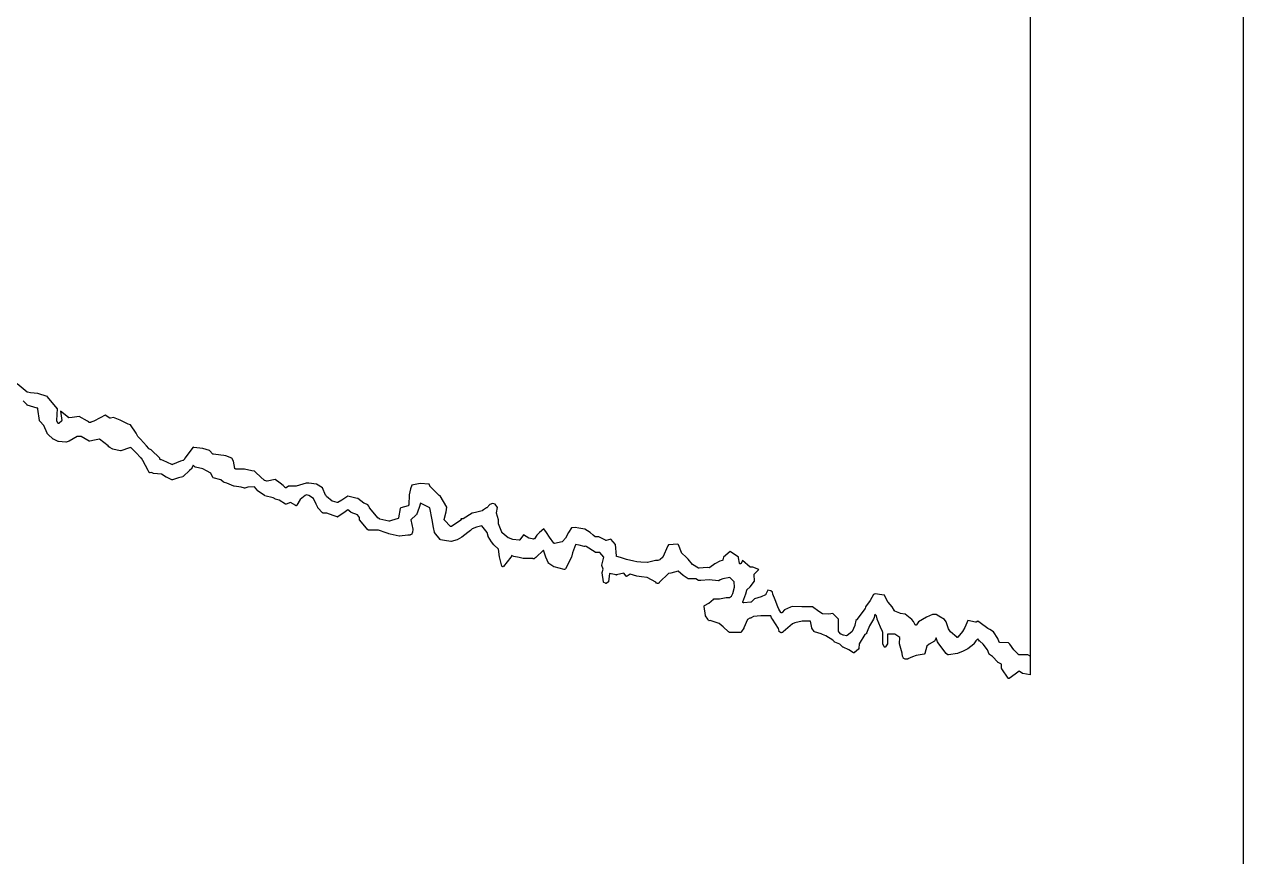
# Model space of a CAD drawing. Header units: millimetres. Extents: x 0 to 500, y 0 to 700.
# Drawn here: x 390.7 to 500, y 331.3 to 405.9 of the extents above; entities that cross this region are included whole.
import ezdxf

# ---------------------------------------------------------------- set-up
doc = ezdxf.new("R2010")
doc.units = ezdxf.units.MM
for name, color, linetype in [('CORTE', 1, 'Continuous'), ('GRABADO', 5, 'Continuous'), ('HOJA', 8, 'Continuous')]:
    doc.layers.add(name, color=color, linetype=linetype)

msp = doc.modelspace()

# ---------------------------------------------------------------- linework, layer by layer
at = {"layer": 'CORTE'}
msp.add_lwpolyline([(480.87, 408.27), (480.87, 405.42), (480.87, 403.32), (480.87, 402.57), (480.87, 401.6), (480.87, 400.96), (480.87, 400.11), (480.87, 399.27), (480.87, 398.25), (480.87, 398.25), (480.87, 395.57), (480.87, 394.74), (480.87, 393.92), (480.87, 393.11), (480.87, 392.3), (480.87, 391.5), (480.87, 390.7), (480.87, 389.91), (480.87, 389.12), (480.87, 388.34), (480.87, 387.51), (480.87, 387.19), (480.87, 386.08), (480.87, 385.32), (480.87, 384.56), (480.87, 383.85), (480.87, 383.06), (480.87, 382.31), (480.87, 381.5), (480.87, 380.84), (480.87, 380.17), (480.87, 379.42), (480.87, 378.69), (480.87, 377.93), (480.87, 377.18), (480.87, 376.5), (480.87, 375.92), (480.87, 375.28), (480.87, 374.59), (480.87, 373.9), (480.87, 371.79), (480.87, 371.08), (480.87, 347.56), (480.19, 347.68), (480.18, 347.68), (480.17, 347.68), (480.17, 347.68), (480.16, 347.69), (480.16, 347.69), (479.87, 347.9), (479.52, 347.61), (478.98, 347.24), (478.98, 347.24), (478.98, 347.23), (478.97, 347.23), (478.96, 347.23), (478.95, 347.23), (478.94, 347.23), (478.94, 347.23), (478.93, 347.23), (478.92, 347.23), (478.92, 347.23), (478.91, 347.23), (478.9, 347.24), (478.89, 347.25), (478.88, 347.26), (478.31, 348.11), (478.31, 348.12), (478.31, 348.12), (478.31, 348.13), (478.3, 348.14), (478.3, 348.14), (478.3, 348.53), (477.98, 348.67), (477.98, 348.67), (477.97, 348.68), (477.96, 348.69), (477.49, 349.2), (477.21, 349.4), (477.21, 349.4), (477.2, 349.41), (477.19, 349.42), (477.19, 349.43), (477.02, 349.82), (476.65, 350.32), (476.33, 350.58), (476.33, 350.58), (476.32, 350.58), (476.16, 350.8), (475.98, 350.62), (475.81, 350.34), (475.81, 350.33), (475.8, 350.32), (475.28, 349.91), (475.27, 349.91), (474.86, 349.69), (474.86, 349.68), (474.34, 349.49), (474.33, 349.48), (474.33, 349.48), (473.53, 349.35), (473.53, 349.35), (473.52, 349.35), (473.51, 349.35), (473.51, 349.35), (473.5, 349.36), (473.49, 349.36), (473.49, 349.36), (473.48, 349.36), (473.34, 349.46), (473.34, 349.47), (473.33, 349.47), (473.33, 349.48), (472.67, 350.33), (472.54, 350.51), (472.54, 350.52), (472.54, 350.53), (472.44, 350.88), (472.3, 350.6), (472.3, 350.6), (472.29, 350.59), (472.28, 350.58), (472.28, 350.58), (472.27, 350.57), (471.79, 350.31), (471.6, 350.12), (471.41, 349.48), (471.41, 349.47), (471.4, 349.45), (471.39, 349.45), (471.39, 349.44), (471.39, 349.44), (471.38, 349.43), (471.37, 349.43), (471.36, 349.43), (471.36, 349.42), (471.35, 349.42), (470.62, 349.29), (470.29, 349.19), (469.88, 348.99), (469.88, 348.99), (469.87, 348.98), (469.86, 348.98), (469.86, 348.98), (469.68, 348.97), (469.68, 348.97), (469.67, 348.97), (469.66, 348.97), (469.66, 348.97), (469.65, 348.97), (469.65, 348.97), (469.52, 349.04), (469.51, 349.04), (469.5, 349.05), (469.5, 349.06), (469.49, 349.06), (469.49, 349.07), (469.49, 349.07), (469.41, 349.23), (469.41, 349.24), (469.41, 349.25), (469.38, 349.52), (469.14, 350.35), (469.14, 350.36), (469.13, 350.37), (469.13, 350.37), (469.16, 350.91), (468.73, 351.21), (468.07, 351.21), (468.07, 350.37), (468.07, 350.36), (468.06, 350.34), (467.89, 350.07), (467.89, 350.06), (467.88, 350.05), (467.87, 350.05), (467.87, 350.05), (467.86, 350.04), (467.86, 350.04), (467.85, 350.04), (467.84, 350.03), (467.84, 350.03), (467.83, 350.03), (467.82, 350.03), (467.81, 350.03), (467.8, 350.04), (467.79, 350.04), (467.78, 350.05), (467.78, 350.05), (467.77, 350.06), (467.76, 350.07), (467.76, 350.08), (467.65, 350.35), (467.65, 350.36), (467.65, 350.37), (467.65, 351.35), (467.61, 351.46), (467.43, 351.85), (467.43, 351.85), (467.13, 352.57), (467.13, 352.57), (467.12, 352.58), (467.08, 352.86), (466.94, 353), (466.86, 352.72), (466.86, 352.72), (466.81, 352.57), (466.81, 352.57), (466.46, 351.95), (466.24, 351.46), (466.19, 351.29), (466.19, 351.28), (466.18, 351.27), (466.18, 351.26), (466.17, 351.26), (466.17, 351.25), (466.16, 351.25), (466.03, 351.18), (465.52, 350.35), (465.5, 349.92), (465.5, 349.91), (465.49, 349.89), (465.49, 349.88), (465.48, 349.87), (465.48, 349.87), (465.47, 349.86), (465.09, 349.56), (465.09, 349.55), (465.08, 349.55), (465.08, 349.55), (465.07, 349.55), (465.06, 349.54), (465.05, 349.54), (465.05, 349.54), (465.04, 349.54), (465.03, 349.55), (465.02, 349.55), (465.01, 349.55), (464.59, 349.8), (464.09, 350.04), (464.08, 350.04), (464.08, 350.04), (464.07, 350.05), (463.79, 350.31), (463.33, 350.49), (463.32, 350.5), (463.31, 350.5), (463.3, 350.51), (463.15, 350.68), (462.52, 351.07), (462.24, 351.19), (462.1, 351.24), (461.51, 351.41), (461.51, 351.41), (461.5, 351.42), (461.5, 351.42), (461.49, 351.42), (461.48, 351.43), (461.48, 351.44), (461.28, 351.76), (461.27, 351.77), (461.27, 351.78), (461.16, 352.37), (460.42, 352.37), (459.76, 352.22), (459.53, 352.15), (458.71, 351.43), (458.66, 351.38), (458.65, 351.37), (458.64, 351.37), (458.64, 351.37), (458.63, 351.36), (458.62, 351.36), (458.62, 351.36), (458.58, 351.35), (458.52, 351.34), (458.51, 351.34), (458.51, 351.34), (458.5, 351.34), (458.49, 351.34), (458.48, 351.35), (458.48, 351.35), (458.47, 351.35), (458.47, 351.35), (458.37, 351.42), (458.36, 351.43), (458.36, 351.43), (458.35, 351.44), (458.35, 351.44), (458.34, 351.46), (458.34, 351.47), (458.28, 351.71), (457.74, 352.55), (457.74, 352.55), (457.67, 352.68), (457.67, 352.68), (457.59, 352.85), (456.71, 352.85), (456.03, 352.79), (455.82, 352.67), (455.81, 352.66), (455.81, 352.66), (455.8, 352.66), (455.8, 352.66), (455.79, 352.66), (455.7, 352.65), (455.51, 352.54), (455.19, 351.77), (455.19, 351.77), (455.19, 351.76), (454.98, 351.45), (454.96, 351.41), (454.95, 351.41), (454.95, 351.4), (454.94, 351.39), (454.9, 351.36), (454.89, 351.36), (454.89, 351.35), (454.88, 351.35), (454.87, 351.35), (454.87, 351.35), (454.86, 351.35), (454.85, 351.35), (454.84, 351.35), (454.84, 351.35), (454.81, 351.36), (453.93, 351.36), (453.92, 351.36), (453.92, 351.36), (453.91, 351.36), (453.9, 351.36), (453.9, 351.37), (453.89, 351.37), (453.81, 351.42), (453.81, 351.42), (453.81, 351.43), (453.33, 351.87), (452.97, 352.17), (452.15, 352.43), (452.08, 352.42), (452.08, 352.42), (452.07, 352.42), (452.06, 352.42), (452.05, 352.43), (452.05, 352.43), (452.05, 352.43), (452.04, 352.43), (452.03, 352.44), (452.03, 352.44), (452.02, 352.45), (452.02, 352.45), (451.98, 352.51), (451.95, 352.55), (451.95, 352.55), (451.75, 352.87), (451.74, 352.88), (451.74, 352.89), (451.74, 352.9), (451.61, 353.7), (451.61, 353.7), (451.61, 353.72), (451.61, 353.73), (451.61, 353.73), (451.61, 353.74), (451.62, 353.76), (451.63, 353.76), (451.64, 353.77), (451.64, 353.77), (452.04, 353.99), (452.46, 354.36), (452.47, 354.36), (452.47, 354.37), (452.48, 354.37), (452.49, 354.37), (452.49, 354.37), (452.5, 354.38), (452.51, 354.38), (453, 354.38), (453.58, 354.49), (453.59, 354.49), (453.9, 354.49), (454.07, 354.63), (454.18, 354.85), (454.35, 355.42), (454.31, 355.9), (453.91, 356.3), (453.29, 356.17), (453.04, 356.09), (452.93, 356.01), (452.93, 356), (452.92, 356), (452.91, 356), (452.9, 355.99), (452.9, 355.99), (452.89, 355.99), (452.89, 355.99), (452.08, 356.07), (451.31, 356.03), (451.16, 356.02), (451.15, 356.02), (451.14, 356.02), (451.13, 356.02), (451.12, 356.03), (451.12, 356.03), (450.88, 356.16), (450.22, 356.16), (450.22, 356.16), (450.21, 356.16), (450.2, 356.16), (450.2, 356.17), (450.19, 356.17), (450.18, 356.17), (449.75, 356.47), (449.28, 356.86), (448.63, 356.68), (448.63, 356.68), (448.62, 356.68), (448.41, 356.66), (447.6, 355.89), (447.57, 355.83), (447.57, 355.83), (447.56, 355.82), (447.56, 355.81), (447.55, 355.81), (447.55, 355.8), (447.49, 355.76), (447.48, 355.76), (447.48, 355.76), (447.47, 355.75), (447.46, 355.75), (447.46, 355.75), (447.45, 355.75), (447.44, 355.75), (447.43, 355.75), (447.43, 355.75), (447.42, 355.75), (447.35, 355.78), (447.35, 355.78), (447.34, 355.79), (447.33, 355.79), (447.33, 355.8), (447.27, 355.87), (446.5, 356.28), (445.99, 356.35), (445.58, 356.4), (445.58, 356.4), (444.98, 356.6), (444.71, 356.4), (444.71, 356.4), (444.7, 356.4), (444.69, 356.4), (444.69, 356.39), (444.68, 356.39), (444.67, 356.39), (444.66, 356.39), (444.65, 356.39), (444.64, 356.4), (444.63, 356.4), (444.63, 356.4), (444.62, 356.41), (444.61, 356.42), (444.4, 356.67), (443.76, 356.52), (443.75, 356.51), (443.74, 356.51), (443.74, 356.51), (443.73, 356.51), (443.72, 356.52), (443.12, 356.66), (443.03, 355.92), (443.03, 355.92), (443.03, 355.9), (443.02, 355.89), (443.01, 355.88), (443.01, 355.88), (443, 355.87), (443, 355.87), (442.86, 355.78), (442.85, 355.78), (442.84, 355.77), (442.84, 355.77), (442.83, 355.77), (442.82, 355.77), (442.81, 355.77), (442.81, 355.77), (442.8, 355.77), (442.79, 355.77), (442.78, 355.78), (442.61, 355.86), (442.61, 355.87), (442.6, 355.87), (442.59, 355.88), (442.59, 355.89), (442.58, 355.9), (442.58, 355.91), (442.58, 355.92), (442.47, 356.71), (442.47, 356.72), (442.47, 356.73), (442.55, 357.04), (442.45, 357.37), (442.45, 357.38), (442.44, 357.39), (442.44, 357.4), (442.45, 357.41), (442.63, 358.13), (442.25, 358.55), (441.89, 358.55), (441.88, 358.55), (441.88, 358.55), (441.87, 358.55), (441.86, 358.55), (441.85, 358.56), (441.04, 359.07), (440.96, 359.1), (440.88, 359.08), (440.88, 359.08), (440.87, 359.07), (440.86, 359.07), (440.85, 359.08), (440.85, 359.08), (440.41, 359.19), (440.07, 359.24), (440.07, 359.23), (439.8, 358.5), (439.71, 358.13), (439.71, 358.12), (439.17, 357.07), (439.17, 357.06), (439.16, 357.05), (439.15, 357.05), (439.14, 357.04), (439.14, 357.04), (439.1, 357.02), (439.09, 357.02), (439.08, 357.02), (439.08, 357.02), (439.07, 357.02), (439.06, 357.02), (439.06, 357.02), (439.05, 357.02), (438.16, 357.24), (438.16, 357.24), (438.15, 357.25), (438.14, 357.25), (437.69, 357.55), (437.68, 357.55), (437.68, 357.55), (437.67, 357.56), (437.66, 357.57), (437.66, 357.58), (437.41, 358.13), (437.41, 358.13), (437.22, 358.74), (436.53, 358.1), (436.53, 358.1), (436.53, 358.09), (436.43, 358.03), (436.38, 357.98), (436.38, 357.98), (436.37, 357.98), (436.37, 357.97), (436.36, 357.97), (436.35, 357.97), (436.35, 357.96), (436.34, 357.96), (436.33, 357.96), (436.32, 357.96), (436.32, 357.96), (436.31, 357.97), (436.3, 357.97), (436.29, 357.97), (436.25, 358), (435.4, 358), (435.4, 358), (435.39, 358), (435.03, 358.08), (434.55, 358.19), (434.46, 358.2), (434.46, 358.2), (434.45, 358.2), (434.45, 358.21), (434.35, 358.26), (434.3, 358.13), (434.3, 358.12), (434.29, 358.11), (433.61, 357.29), (433.6, 357.28), (433.59, 357.27), (433.58, 357.27), (433.57, 357.26), (433.56, 357.26), (433.56, 357.26), (433.55, 357.26), (433.54, 357.26), (433.54, 357.26), (433.53, 357.26), (433.52, 357.27), (433.51, 357.27), (433.5, 357.28), (433.49, 357.29), (433.49, 357.29), (433.48, 357.31), (433.25, 358.14), (433.25, 358.14), (433.17, 358.85), (432.75, 359.21), (432.74, 359.21), (432.74, 359.22), (432.56, 359.48), (432.56, 359.48), (432.26, 359.98), (432.26, 359.98), (432.26, 359.99), (432.25, 359.99), (432.15, 360.34), (431.67, 360.92), (431.2, 360.8), (430.81, 360.65), (430.67, 360.51), (430.66, 360.5), (430.41, 360.32), (429.89, 359.92), (429.89, 359.91), (429.48, 359.68), (429.48, 359.68), (429.47, 359.68), (428.94, 359.52), (428.93, 359.52), (428.93, 359.52), (428.92, 359.52), (428.91, 359.52), (428.91, 359.52), (428.34, 359.62), (427.98, 359.68), (427.97, 359.68), (427.96, 359.69), (427.95, 359.7), (427.94, 359.7), (427.94, 359.71), (427.44, 360.33), (427.44, 360.34), (427.43, 360.35), (427.33, 360.77), (427.23, 361.48), (427, 362.53), (427, 362.53), (426.19, 362.97), (426.06, 362.58), (425.82, 361.93), (425.81, 361.92), (425.81, 361.92), (425.8, 361.91), (425.8, 361.91), (425.31, 361.46), (425.49, 360.63), (425.49, 360.63), (425.49, 360.61), (425.46, 360.37), (425.45, 360.36), (425.41, 360.21), (425.41, 360.2), (425.4, 360.19), (425.4, 360.18), (425.39, 360.18), (425.38, 360.17), (425.38, 360.16), (425.37, 360.16), (425.37, 360.16), (425.24, 360.11), (425.24, 360.1), (425.23, 360.1), (425.23, 360.1), (425.04, 360.08), (424.29, 360.01), (424.29, 360), (424.28, 360.01), (424.27, 360.01), (423.45, 360.18), (423.34, 360.2), (423.34, 360.2), (423.27, 360.23), (423.27, 360.23), (423.09, 360.31), (422.42, 360.53), (421.7, 360.53), (421.5, 360.55), (421.5, 360.55), (421.49, 360.56), (421.48, 360.56), (421.48, 360.56), (421.47, 360.57), (421.46, 360.57), (421.45, 360.58), (420.73, 361.44), (420.72, 361.45), (420.72, 361.46), (420.72, 361.47), (420.72, 361.48), (420.7, 361.69), (420.54, 361.93), (419.95, 362.14), (419.95, 362.14), (419.94, 362.15), (419.66, 362.35), (419.41, 362.17), (419.41, 362.17), (418.77, 361.74), (418.77, 361.73), (418.76, 361.73), (418.75, 361.73), (418.74, 361.72), (418.74, 361.72), (418.73, 361.72), (418.72, 361.72), (418.71, 361.73), (418.71, 361.73), (418.34, 361.85), (417.79, 362.06), (417.43, 362.08), (417.42, 362.08), (417.42, 362.09), (417.41, 362.09), (417.4, 362.09), (417.4, 362.09), (417.39, 362.1), (417.38, 362.1), (417.38, 362.11), (416.98, 362.55), (416.97, 362.56), (416.81, 362.86), (416.81, 362.87), (416.59, 363.39), (416.16, 363.64), (415.96, 363.71), (415.82, 363.65), (415.4, 363.29), (415.09, 362.77), (415.08, 362.76), (415.08, 362.75), (415.07, 362.75), (415.06, 362.74), (415.05, 362.74), (415.04, 362.73), (415.03, 362.73), (415.02, 362.73), (415.01, 362.73), (415, 362.74), (414.99, 362.74), (414.99, 362.74), (414.51, 363.02), (414.13, 362.86), (414.12, 362.86), (414.11, 362.86), (414.11, 362.86), (414.1, 362.86), (414.09, 362.86), (414.09, 362.86), (414.08, 362.86), (414.07, 362.86), (414.06, 362.86), (413.49, 363.22), (413.15, 363.33), (413.14, 363.33), (413.14, 363.34), (412.97, 363.43), (412.23, 363.63), (412.22, 363.63), (412.21, 363.64), (412.2, 363.64), (412.2, 363.64), (412.19, 363.65), (411.61, 364.05), (411.6, 364.05), (411.6, 364.06), (411.29, 364.43), (410.7, 364.39), (410.41, 364.32), (410.4, 364.32), (410.4, 364.32), (410.39, 364.32), (410.38, 364.32), (410.38, 364.32), (410.08, 364.39), (409.46, 364.48), (409.45, 364.48), (409.44, 364.48), (409.44, 364.48), (408.8, 364.75), (408.59, 364.83), (408.52, 364.84), (408.52, 364.85), (408.51, 364.85), (408.5, 364.85), (408.5, 364.86), (408.26, 365.05), (407.59, 365.23), (407.59, 365.23), (407.58, 365.23), (407.58, 365.23), (407.57, 365.24), (407.56, 365.25), (407.55, 365.26), (407.55, 365.27), (407.37, 365.66), (406.98, 365.87), (406.98, 365.87), (406.66, 366.05), (406.01, 366.19), (406.01, 366.19), (406, 366.19), (406, 366.19), (405.99, 366.2), (405.98, 366.2), (405.79, 366.36), (405.67, 366.09), (405.67, 366.08), (405.66, 366.07), (405.45, 365.88), (404.88, 365.34), (404.88, 365.34), (404.87, 365.34), (404.87, 365.33), (404.86, 365.33), (404.85, 365.33), (404.46, 365.23), (403.93, 365.05), (403.93, 365.05), (403.92, 365.05), (403.91, 365.05), (403.9, 365.05), (403.89, 365.05), (403.88, 365.05), (403.88, 365.05), (403.39, 365.28), (403.38, 365.29), (402.96, 365.57), (402.24, 365.63), (402.24, 365.63), (402.23, 365.63), (402.23, 365.63), (402.05, 365.7), (401.92, 365.69), (401.91, 365.68), (401.9, 365.69), (401.9, 365.69), (401.89, 365.69), (401.87, 365.69), (401.86, 365.7), (401.85, 365.71), (401.85, 365.72), (401.84, 365.72), (401.75, 365.9), (401.26, 366.78), (401.16, 366.99), (401.12, 367.01), (401.11, 367.01), (401.11, 367.01), (401.11, 367.02), (401.1, 367.02), (401.1, 367.03), (401.07, 367.05), (400.68, 367.47), (400.19, 367.97), (400.1, 367.93), (400.09, 367.93), (399.3, 367.67), (399.29, 367.67), (399.29, 367.66), (399.28, 367.66), (399.27, 367.66), (399.26, 367.67), (398.56, 367.82), (398.55, 367.82), (398.54, 367.83), (398.53, 367.83), (398.31, 367.97), (398.24, 368.01), (398.23, 368.01), (398.23, 368.02), (398.22, 368.02), (398.16, 368.1), (397.4, 368.7), (396.94, 368.6), (396.94, 368.6), (396.51, 368.52), (396.5, 368.52), (396.49, 368.52), (396.47, 368.52), (396.47, 368.53), (396.46, 368.53), (395.75, 368.95), (395.58, 368.93), (395.57, 368.93), (395.57, 368.93), (395.56, 368.93), (395.39, 368.95), (394.68, 368.53), (394.68, 368.53), (394.67, 368.53), (394.39, 368.42), (394.38, 368.42), (394.38, 368.42), (394.37, 368.42), (394.36, 368.42), (393.71, 368.48), (393.7, 368.48), (393.7, 368.48), (393.69, 368.48), (393.25, 368.69), (393.25, 368.69), (393.24, 368.69), (392.74, 369.16), (392.74, 369.16), (392.69, 369.22), (392.68, 369.23), (392.68, 369.24), (392.39, 369.93), (392.03, 370.33), (392.03, 370.34), (392.02, 370.35), (392.02, 370.36), (392.02, 370.37), (391.85, 371.4), (391.85, 371.41), (391.85, 371.47), (391.81, 371.47), (391.81, 371.47), (391.8, 371.47), (390.91, 371.76), (390.91, 371.76), (390.9, 371.76), (390.9, 371.77), (390.89, 371.77), (390.53, 372.13)], dxfattribs=at)
at = {"layer": 'GRABADO'}
msp.add_lwpolyline([(480.87, 406.86), (480.87, 405.76), (480.87, 405.04), (480.87, 404.08), (480.87, 403.12), (480.87, 401.96), (480.87, 401.96), (480.87, 398.92), (480.87, 397.99), (480.87, 397.06), (480.87, 396.14), (480.87, 395.22), (480.87, 394.31), (480.87, 393.41), (480.87, 392.51), (480.87, 391.62), (480.87, 390.73), (480.87, 389.79), (480.87, 389.43), (480.87, 388.17), (480.87, 387.31), (480.87, 386.45), (480.87, 385.64), (480.87, 384.74), (480.87, 383.9), (480.87, 382.98), (480.87, 382.23), (480.87, 381.48), (480.87, 380.62), (480.87, 379.8), (480.87, 378.93), (480.87, 378.08), (480.87, 377.31), (480.87, 376.66), (480.87, 375.93), (480.87, 375.15), (480.87, 374.37), (480.87, 371.98), (480.87, 371.18), (480.87, 349.25), (480.64, 349.36), (479.87, 349.36), (479.86, 349.36), (479.85, 349.36), (479.85, 349.36), (479.83, 349.36), (479.82, 349.37), (479.82, 349.37), (479.82, 349.38), (479.4, 349.82), (479.39, 349.82), (479.03, 350.32), (478.91, 350.42), (478.14, 350.46), (478.14, 350.46), (478.13, 350.46), (478.12, 350.46), (478.11, 350.47), (478.11, 350.47), (478.11, 350.47), (478.1, 350.48), (478.09, 350.49), (478.08, 350.5), (477.95, 350.82), (477.58, 351.43), (477.23, 351.63), (477.05, 351.73), (477.05, 351.73), (476.38, 352.22), (476.16, 352.38), (476, 352.29), (476, 352.29), (475.99, 352.29), (475.98, 352.29), (475.97, 352.29), (475.97, 352.29), (475.96, 352.29), (475.95, 352.29), (475.28, 352.45), (475, 351.81), (475, 351.81), (474.79, 351.45), (474.79, 351.45), (474.78, 351.44), (474.37, 350.94), (474.36, 350.94), (474.36, 350.93), (474.35, 350.93), (474.35, 350.93), (474.34, 350.92), (474.33, 350.92), (474.32, 350.92), (474.32, 350.92), (474.31, 350.92), (474.3, 350.92), (474.29, 350.92), (474.29, 350.92), (474.28, 350.92), (474.27, 350.93), (474.27, 350.93), (473.72, 351.43), (473.72, 351.43), (473.53, 351.68), (473.52, 351.69), (473.52, 351.7), (473.52, 351.7), (473.32, 352.32), (473.17, 352.54), (472.68, 352.84), (472.44, 352.98), (472.09, 352.98), (471.57, 352.74), (471.19, 352.53), (470.85, 352.31), (470.67, 352.06), (470.66, 352.05), (470.65, 352.04), (470.63, 352.03), (470.63, 352.03), (470.62, 352.03), (470.61, 352.03), (470.61, 352.03), (470.6, 352.03), (470.59, 352.03), (470.59, 352.03), (470.58, 352.03), (470.57, 352.04), (470.56, 352.04), (470.56, 352.05), (470.55, 352.05), (470.55, 352.05), (470.54, 352.06), (470.38, 352.36), (470.25, 352.54), (469.65, 353.01), (469.2, 353.07), (469.2, 353.08), (469.19, 353.08), (469.18, 353.08), (468.72, 353.28), (468.72, 353.28), (468.71, 353.28), (468.71, 353.29), (468.7, 353.29), (468.7, 353.29), (468.69, 353.3), (468.48, 353.66), (468.11, 354.07), (468.1, 354.08), (467.78, 354.71), (467.56, 354.74), (466.97, 354.83), (466.92, 354.82), (466.89, 354.81), (466.82, 354.77), (466.52, 354.24), (466.51, 354.24), (466.1, 353.67), (466.09, 353.63), (466.09, 353.63), (466.05, 353.5), (466.04, 353.49), (466.04, 353.48), (466.03, 353.47), (465.34, 352.55), (465.34, 352.55), (465.33, 352.54), (465.21, 352.44), (465.12, 352.01), (465.12, 352.01), (465.12, 352), (464.89, 351.46), (464.89, 351.46), (464.88, 351.44), (464.87, 351.43), (464.87, 351.43), (464.45, 351.09), (464.44, 351.09), (464.43, 351.08), (464.43, 351.08), (464.42, 351.08), (464.42, 351.08), (464.41, 351.07), (464.4, 351.07), (464.39, 351.07), (464.39, 351.07), (464.11, 351.13), (464.1, 351.13), (463.92, 351.21), (463.91, 351.21), (463.9, 351.21), (463.9, 351.22), (463.89, 351.22), (463.7, 351.43), (463.7, 351.43), (463.69, 351.45), (463.68, 351.46), (463.68, 351.47), (463.68, 351.48), (463.66, 351.95), (463.66, 352.57), (463.39, 352.84), (463.17, 353.05), (462.8, 353.01), (462.79, 353), (462.79, 353), (462.26, 353.03), (462.26, 353.03), (462.25, 353.03), (462.24, 353.03), (462.23, 353.04), (461.89, 353.24), (461.89, 353.24), (461.33, 353.65), (461.33, 353.65), (461.31, 353.66), (460.45, 353.66), (460.43, 353.65), (460.43, 353.65), (460.42, 353.65), (460.42, 353.65), (460.41, 353.65), (460.4, 353.65), (460.39, 353.66), (459.5, 353.7), (459.35, 353.64), (458.83, 353.38), (458.62, 353.14), (458.61, 353.13), (458.6, 353.12), (458.6, 353.12), (458.59, 353.12), (458.58, 353.12), (458.58, 353.11), (458.57, 353.11), (458.56, 353.11), (458.55, 353.11), (458.55, 353.11), (458.54, 353.12), (458.53, 353.12), (458.53, 353.12), (458.52, 353.13), (458.51, 353.13), (458.5, 353.14), (458.5, 353.15), (458.33, 353.46), (458.33, 353.46), (458.23, 353.67), (458.23, 353.67), (457.99, 354.29), (457.78, 354.79), (457.78, 354.8), (457.77, 354.8), (457.74, 354.98), (457.6, 355.11), (457.32, 355.17), (457.14, 354.79), (457.14, 354.78), (457.13, 354.77), (457.12, 354.76), (457.11, 354.75), (456.74, 354.55), (456.74, 354.55), (456.73, 354.55), (456.14, 354.37), (455.83, 354.08), (455.83, 354.08), (455.82, 354.08), (455.82, 354.07), (455.81, 354.07), (455.8, 354.07), (455.8, 354.07), (455.79, 354.07), (455.18, 354.01), (455.17, 354.01), (455.17, 354.01), (455.16, 354.01), (455.15, 354.02), (455.14, 354.02), (455.14, 354.02), (455.13, 354.03), (455.12, 354.03), (455.12, 354.04), (455.12, 354.04), (455.11, 354.05), (455.11, 354.06), (455.1, 354.06), (455.1, 354.07), (455.1, 354.08), (455.1, 354.1), (455.1, 354.11), (455.1, 354.11), (455.37, 354.84), (455.44, 355.17), (455.44, 355.17), (455.44, 355.18), (455.45, 355.18), (455.45, 355.19), (455.46, 355.2), (455.73, 355.46), (456.14, 355.96), (456.11, 356.56), (456.11, 356.57), (456.11, 356.58), (456.11, 356.6), (456.12, 356.61), (456.13, 356.61), (456.51, 357.01), (455.98, 357.21), (455.78, 357.21), (455.78, 357.21), (455.77, 357.22), (455.76, 357.22), (455.74, 357.23), (455.74, 357.23), (455.06, 357.82), (454.93, 357.55), (454.92, 357.54), (454.92, 357.54), (454.91, 357.53), (454.91, 357.52), (454.9, 357.52), (454.89, 357.51), (454.88, 357.51), (454.88, 357.51), (454.87, 357.51), (454.86, 357.51), (454.85, 357.51), (454.85, 357.51), (454.84, 357.51), (454.83, 357.51), (454.83, 357.51), (454.82, 357.52), (454.82, 357.52), (454.81, 357.53), (454.8, 357.54), (454.79, 357.55), (454.78, 357.57), (454.71, 358.05), (454.69, 358.11), (453.94, 358.64), (453.36, 358.11), (453.29, 357.87), (453.28, 357.86), (453.27, 357.85), (453.27, 357.84), (453.26, 357.83), (453.25, 357.83), (453.24, 357.83), (453.24, 357.82), (453.03, 357.77), (452.58, 357.53), (452.12, 357.18), (452.12, 357.18), (452.11, 357.18), (452.1, 357.17), (452.1, 357.17), (452.09, 357.17), (452.08, 357.17), (452.08, 357.17), (452.07, 357.17), (451.88, 357.2), (451.16, 357.13), (451.15, 357.13), (451.14, 357.13), (451.13, 357.13), (451.12, 357.13), (451.11, 357.14), (450.58, 357.46), (450.58, 357.46), (450.57, 357.47), (450.57, 357.47), (450.17, 357.95), (450.02, 358.1), (449.6, 358.52), (449.59, 358.52), (449.59, 358.53), (449.58, 358.54), (449.33, 359.22), (449.27, 359.28), (448.41, 359.21), (448.35, 359.13), (447.9, 358.12), (447.9, 358.12), (447.89, 358.11), (447.88, 358.1), (447.88, 358.1), (447.66, 357.9), (447.65, 357.9), (447.64, 357.89), (447.47, 357.83), (447.46, 357.83), (447.46, 357.83), (447.45, 357.83), (447.24, 357.81), (446.54, 357.64), (446.53, 357.64), (446.52, 357.64), (446.52, 357.64), (445.94, 357.67), (445.93, 357.67), (445.58, 357.7), (445.58, 357.7), (445.31, 357.76), (444.65, 357.92), (444.65, 357.92), (444.1, 358.08), (444.1, 358.08), (443.8, 358.18), (443.79, 358.18), (443.78, 358.18), (443.77, 358.19), (443.76, 358.2), (443.76, 358.21), (443.75, 358.22), (443.75, 358.22), (443.75, 358.23), (443.68, 359.25), (443.68, 359.26), (443.25, 359.73), (442.83, 359.62), (442.83, 359.62), (442.81, 359.62), (442.8, 359.62), (442.79, 359.62), (442.79, 359.62), (442.78, 359.63), (442.17, 359.94), (441.88, 359.94), (441.87, 359.94), (441.86, 359.94), (441.85, 359.95), (441.65, 360.08), (441.65, 360.08), (441.38, 360.32), (440.93, 360.62), (440.38, 360.73), (440.04, 360.77), (439.72, 360.74), (439.45, 360.34), (439.17, 359.83), (439.17, 359.83), (438.91, 359.52), (438.91, 359.51), (438.9, 359.51), (438.89, 359.5), (438.88, 359.5), (438.88, 359.5), (438.2, 359.35), (438.19, 359.35), (438.19, 359.35), (438.18, 359.35), (438.17, 359.35), (438.16, 359.35), (438.16, 359.36), (438.15, 359.36), (438.14, 359.36), (438.13, 359.37), (438.13, 359.38), (437.76, 359.9), (437.48, 360.34), (437.24, 360.66), (436.85, 360.32), (436.6, 360.08), (436.39, 359.77), (436.38, 359.76), (436.37, 359.76), (436.37, 359.75), (436.36, 359.75), (436.35, 359.75), (436.34, 359.74), (436.34, 359.74), (436.33, 359.74), (436.33, 359.74), (436.32, 359.74), (435.91, 359.82), (435.91, 359.82), (435.9, 359.82), (435.89, 359.82), (435.89, 359.83), (435.42, 360.11), (435.09, 359.67), (435.09, 359.66), (435.08, 359.65), (435.07, 359.65), (435.07, 359.65), (435.06, 359.64), (435.06, 359.64), (435.05, 359.64), (435.04, 359.64), (435.03, 359.64), (434.47, 359.7), (434.47, 359.7), (434.46, 359.7), (434.45, 359.7), (434.06, 359.84), (434.05, 359.85), (433.5, 360.29), (433.49, 360.29), (433.47, 360.33), (433.46, 360.34), (433.46, 360.35), (433.18, 361.1), (433.17, 361.11), (433.17, 361.48), (432.99, 362.06), (432.99, 362.07), (432.99, 362.08), (432.99, 362.09), (433.07, 362.58), (432.87, 362.88), (432.63, 362.92), (432.4, 362.85), (432.12, 362.55), (432.12, 362.54), (432.11, 362.54), (431.74, 362.29), (431.73, 362.29), (431.73, 362.28), (431.72, 362.28), (431.72, 362.28), (431.12, 362.14), (430.8, 362.06), (430, 361.56), (429.99, 361.56), (429.98, 361.55), (429.98, 361.55), (429.97, 361.55), (429.97, 361.55), (429.96, 361.55), (429.84, 361.55), (429.84, 361.55), (429.83, 361.55), (429.82, 361.55), (429.82, 361.56), (429.79, 361.57), (429.81, 361.51), (429.81, 361.51), (429.81, 361.51), (429.82, 361.5), (429.82, 361.48), (429.81, 361.47), (429.81, 361.46), (429.8, 361.45), (429.8, 361.44), (429.79, 361.43), (428.96, 360.87), (428.95, 360.86), (428.94, 360.86), (428.93, 360.86), (428.93, 360.86), (428.92, 360.86), (428.91, 360.86), (428.9, 360.86), (428.9, 360.86), (428.89, 360.86), (428.88, 360.86), (428.88, 360.87), (428.87, 360.87), (428.87, 360.88), (428.33, 361.44), (428.33, 361.44), (428.32, 361.46), (428.31, 361.46), (428.31, 361.48), (428.31, 361.5), (428.48, 362.17), (428.54, 362.59), (427.93, 363.62), (427.93, 363.62), (427.87, 363.64), (427.87, 363.64), (427.86, 363.65), (427.85, 363.65), (427.84, 363.65), (427.84, 363.66), (427.01, 364.49), (427.01, 364.49), (427.01, 364.49), (427, 364.5), (427, 364.51), (426.95, 364.67), (426.14, 364.72), (425.41, 364.59), (425.29, 364.24), (425.17, 363.7), (425.12, 362.8), (425.12, 362.79), (425.12, 362.78), (425.11, 362.77), (425.1, 362.75), (425.09, 362.74), (425.08, 362.74), (425.08, 362.73), (425.07, 362.73), (424.41, 362.54), (424.36, 362.47), (424.21, 361.66), (424.21, 361.66), (424.21, 361.65), (424.2, 361.64), (424.19, 361.63), (424.19, 361.62), (424.19, 361.62), (424.18, 361.61), (424.17, 361.61), (424.16, 361.6), (424.16, 361.6), (423.59, 361.42), (423.39, 361.35), (423.38, 361.35), (423.37, 361.35), (423.37, 361.35), (423.36, 361.35), (423.35, 361.35), (423.34, 361.35), (423.06, 361.42), (422.52, 361.54), (422.51, 361.54), (422.5, 361.55), (422.4, 361.61), (422.39, 361.61), (422.39, 361.61), (422.38, 361.62), (421.6, 362.55), (421.6, 362.56), (421.6, 362.56), (421.59, 362.57), (421.54, 362.68), (421.46, 362.81), (421.12, 362.96), (421.11, 362.96), (421.11, 362.97), (420.55, 363.38), (420.38, 363.42), (420.38, 363.42), (419.67, 363.6), (419.12, 363.23), (419.12, 363.23), (418.76, 363.02), (418.75, 363.01), (418.75, 363.01), (418.74, 363.01), (418.73, 363.01), (418.73, 363.01), (418.72, 363.01), (418.71, 363.01), (418.29, 363.14), (418.28, 363.14), (418.27, 363.15), (418.27, 363.15), (417.75, 363.56), (417.75, 363.56), (417.75, 363.57), (417.74, 363.57), (417.68, 363.67), (417.67, 363.67), (417.67, 363.68), (417.39, 364.35), (416.85, 364.67), (416.15, 364.75), (415.96, 364.76), (415.95, 364.76), (415.94, 364.77), (415.94, 364.77), (415.91, 364.76), (415.91, 364.75), (415.04, 364.48), (415.04, 364.48), (415.03, 364.48), (414.34, 364.48), (414.14, 364.35), (414.13, 364.35), (414.13, 364.34), (414.12, 364.34), (414.11, 364.34), (414.1, 364.34), (414.1, 364.34), (414.09, 364.34), (414.08, 364.34), (414.07, 364.34), (414.06, 364.35), (414.06, 364.35), (414.05, 364.35), (414.05, 364.36), (413.86, 364.54), (413.58, 364.77), (413.15, 365.1), (412.42, 364.94), (412.41, 364.94), (412.41, 364.94), (412.4, 364.94), (412.39, 364.94), (412.39, 364.95), (412.22, 365), (412.22, 365), (412.2, 365.01), (412.2, 365.01), (411.44, 365.68), (411.43, 365.68), (411.29, 365.83), (411.29, 365.83), (411.06, 365.86), (411.05, 365.86), (410.38, 366.02), (409.59, 366.02), (409.58, 366.02), (409.58, 366.03), (409.57, 366.03), (409.56, 366.03), (409.55, 366.04), (409.54, 366.05), (409.54, 366.06), (409.53, 366.06), (409.53, 366.07), (409.53, 366.08), (409.4, 366.72), (409.25, 366.99), (408.73, 367.22), (408.53, 367.24), (408.28, 367.28), (407.6, 367.36), (407.6, 367.36), (407.59, 367.36), (407.58, 367.36), (407.57, 367.37), (407.56, 367.37), (407.24, 367.69), (406.67, 367.88), (405.86, 367.95), (405.86, 367.95), (405.85, 367.95), (405.84, 367.96), (405.78, 367.98), (405.04, 367.01), (405, 366.9), (404.99, 366.9), (404.99, 366.89), (404.98, 366.88), (404.89, 366.8), (404.88, 366.79), (404.87, 366.78), (404.86, 366.78), (404.86, 366.78), (404.85, 366.78), (404.65, 366.73), (403.94, 366.42), (403.93, 366.42), (403.93, 366.42), (403.92, 366.41), (403.91, 366.41), (403.9, 366.41), (403.9, 366.42), (403.89, 366.42), (403.88, 366.42), (403.88, 366.42), (403.11, 366.79), (402.96, 366.85), (402.88, 366.86), (402.88, 366.86), (402.87, 366.86), (402.86, 366.86), (402.85, 366.87), (402.85, 366.87), (402.84, 366.87), (402.84, 366.88), (402.83, 366.89), (402.82, 366.91), (402.81, 366.92), (402.8, 367.01), (402.01, 367.76), (401.82, 367.84), (401.81, 367.85), (401.8, 367.85), (401.8, 367.86), (401.8, 367.86), (401.8, 367.86), (401.59, 368.11), (401.07, 368.69), (400.83, 368.93), (400.83, 368.94), (400.83, 368.94), (400.82, 368.95), (400.69, 369.23), (400.16, 369.98), (399.96, 370.04), (399.95, 370.04), (399.43, 370.32), (399.43, 370.32), (399.24, 370.42), (398.64, 370.66), (398.37, 370.59), (398.36, 370.58), (398.35, 370.58), (398.35, 370.58), (398.33, 370.58), (398.32, 370.59), (398.32, 370.59), (398.31, 370.59), (397.89, 370.85), (397.46, 370.62), (396.89, 370.32), (396.89, 370.31), (396.88, 370.31), (396.6, 370.22), (396.6, 370.21), (396.51, 370.19), (396.51, 370.19), (396.5, 370.19), (396.49, 370.19), (396.49, 370.19), (396.48, 370.19), (396.47, 370.2), (396.46, 370.2), (396.46, 370.2), (396.45, 370.21), (396.39, 370.25), (396.31, 370.32), (395.56, 370.75), (394.94, 370.64), (394.93, 370.64), (394.65, 370.63), (394.64, 370.63), (394.63, 370.63), (394.63, 370.63), (394.62, 370.63), (394.62, 370.63), (394.61, 370.63), (394.6, 370.64), (394.6, 370.64), (393.9, 371.22), (394, 370.39), (394, 370.37), (393.99, 370.36), (393.99, 370.35), (393.98, 370.34), (393.98, 370.33), (393.98, 370.33), (393.77, 370.13), (393.76, 370.13), (393.76, 370.13), (393.75, 370.12), (393.74, 370.12), (393.74, 370.12), (393.73, 370.12), (393.72, 370.12), (393.72, 370.12), (393.71, 370.12), (393.7, 370.12), (393.69, 370.12), (393.69, 370.12), (393.68, 370.12), (393.68, 370.13), (393.67, 370.14), (393.66, 370.14), (393.66, 370.14), (393.66, 370.15), (393.65, 370.15), (393.55, 370.35), (393.55, 370.35), (393.55, 370.36), (393.55, 370.38), (393.55, 370.38), (393.61, 371.45), (393.6, 371.46), (392.73, 372.51), (392.73, 372.51), (392.72, 372.52), (392.68, 372.53), (391.85, 372.79), (391.21, 372.86), (391.21, 372.86), (390.92, 372.91), (390.92, 372.91), (390.91, 372.91), (390.9, 372.92), (390, 373.66)], dxfattribs=at)
at = {"layer": 'HOJA'}
msp.add_lwpolyline([(0, 0), (500, 0), (500, 700), (0, 700)], close=True, dxfattribs=at)

doc.saveas('drawing.dxf')
